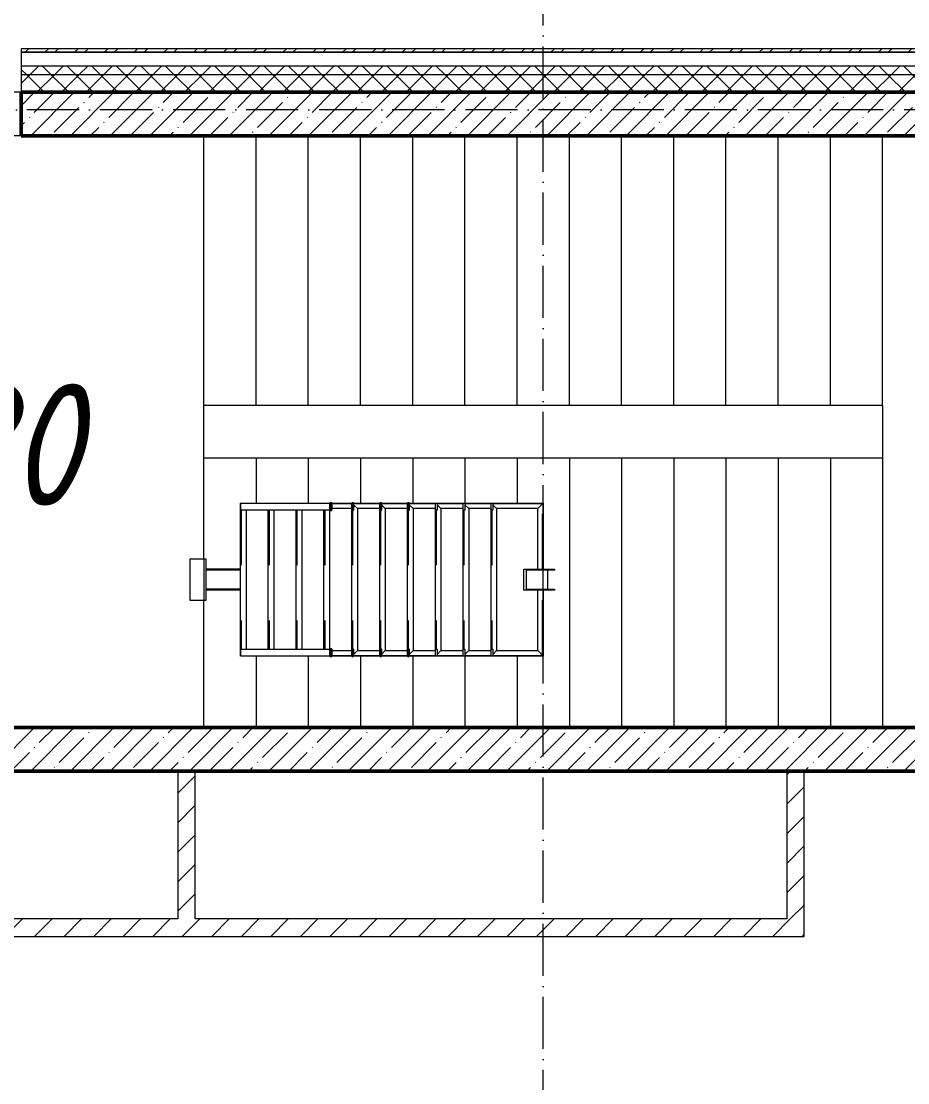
# Model space of a CAD drawing. Header units: millimetres. Extents: x -12989 to 629078, y -109036 to 555275.
# Drawn here: x 378271 to 383366, y -6874 to -774 of the extents above; entities that cross this region are included whole.
import ezdxf

# ---------------------------------------------------------------- set-up
doc = ezdxf.new("R2010")
doc.units = ezdxf.units.MM
doc.linetypes.add('50_200_ШТРИХ_1Т_ш5_п1_п1_', pattern=[700, 500, -100, 0, -100])
doc.linetypes.add('Штрих', pattern=[635, 317.5, -317.5])
for name, color, linetype, lineweight in [('4 -стяжа', 7, 'Continuous', 30), ('A-FLOR-____-OTLN', 7, 'Continuous', 9), ('A-GENM-____-HDLN', 7, 'Штрих', 9), ('A-GENM-____-MCUT', 7, 'Continuous', 25), ('A-GENM-____-OTLN', 7, 'Continuous', 9), ('A-WALL-____-MCUT', 7, 'Continuous', 13), ('A-WALL-____-MCUT-1', 7, 'Continuous', 9), ('A-WALL-____-MCUT-2', 7, 'Continuous', 50), ('A-WALL-____-OTLN', 7, 'Continuous', 9), ('A-WALL-____-PATT-1', 7, 'Continuous', 9), ('A-WALL-FNSH-MCUT-1', 7, 'Continuous', 9), ('S-GRID-____-OTLN-1', 7, '50_200_ШТРИХ_1Т_ш5_п1_п1_', 9), ('S-STRS-____-OTLN-1', 7, 'Continuous', 9), ('Марки помещений', 7, 'Continuous', 9)]:
    doc.layers.add(name, color=color, linetype=linetype, lineweight=lineweight)
doc.layers.get('4 -стяжа').off()
doc.styles.add('ISOCPEUR_I_2', font='isocpeui.ttf', dxfattribs={"width": 0.85, "height": 2.3})
pattern_1 = [(45, (283770.71, -86863.46), (-70.71068, 70.71068), []), (135, (283770.71, -86863.46), (-70.71068, -70.71068), [])]
pattern_2 = [(45, (283770.71, -86863.46), (-84.85281, 84.85281), [])]
pattern_3 = [(45, (283770.7, -86863.46), (-114.04925, 114.04925), []), (45, (283884.76, -86863.46), (-114.04925, 114.04925), [201.612, -40.322, 3.353, -36.97])]

# ---------------------------------------------------------------- blocks, each defined once
blk = doc.blocks.new('ОМ_Труба_ГОСТ 8639-82 - ОМ_Труба_ГОСТ 8639-82-26350154-АР1_План отверстий 3 этажа в осях 1-64_Ю-ЯЯ')
at = {"layer": 'A-GENM-____-OTLN'}
for p, q in [((9439.1, 57971), (9439.1, 58091)), ((9439.1, 58091), (9614.1, 58091)), ((9614.1, 58085), (9451.2, 58085)), ((9451.2, 58085), (9451.2, 57977)), ((9574, 58085), (9574, 57977)), ((9614.1, 58091), (9614.1, 58085)), ((9614.1, 57971), (9439.1, 57971)), ((9451.2, 57977), (9614.1, 57977)), ((9614.1, 57977), (9614.1, 57971))]:
    blk.add_line(p, q, dxfattribs=at)
blk = doc.blocks.new('ОМ_Уголок_ГОСТ 8509-93 - ОМ_Уголок_ГОСТ 8509-93-26349651-АР1_План отверстий 3 этажа в осях 1-64_Ю-ЯЯ')
at = {"layer": 'A-GENM-____-HDLN'}
for p, q in [((4, -4), (380, -4)), ((500, -4), (876, -4))]:
    blk.add_line(p, q, dxfattribs=at)
at = {"layer": 'A-GENM-____-OTLN'}
for p, q in [((380, 0), (0, 0)), ((32, -32), (0, 0)), ((32, -32), (380, -32)), ((880, 0), (500, 0)), ((500, -32), (848, -32)), ((880, 0), (848, -32))]:
    blk.add_line(p, q, dxfattribs=at)
blk = doc.blocks.new('ОМ_Уголок_ГОСТ 8509-93 - ОМ_Уголок_ГОСТ 8509-93-V149-АР1_План отверстий 3 этажа в осях 1-64_Ю-ЯЯ')
at = {"layer": 'A-GENM-____-HDLN'}
blk.add_line((40, -4), (840, -4), dxfattribs=at)
at = {"layer": 'A-GENM-____-OTLN'}
for p, q in [((32, -32), (10, -10)), ((32, -32), (848, -32)), ((840, 0), (40, 0)), ((870, -10), (848, -32))]:
    blk.add_line(p, q, dxfattribs=at)
blk = doc.blocks.new('ОМ_Уголок_ГОСТ 8509-93 - ОМ_Уголок_ГОСТ 8509-93-19082047-АР1_План отверстий 3 этажа в осях 1-64_Ю-ЯЯ')
at = {"layer": 'A-GENM-____-HDLN'}
blk.add_line((10, -4), (296, -4), dxfattribs=at)
at = {"layer": 'A-GENM-____-OTLN'}
for p, q in [((300, 0), (10, 0)), ((32, -32), (10, -10)), ((32, -32), (268, -32)), ((300, 0), (268, -32))]:
    blk.add_line(p, q, dxfattribs=at)
blk = doc.blocks.new('ОМ_Уголок_ГОСТ 8509-93 - ОМ_Уголок_ГОСТ 8509-93-V150-АР1_План отверстий 3 этажа в осях 1-64_Ю-ЯЯ')
at = {"layer": 'A-GENM-____-HDLN'}
blk.add_line((4, -4), (290, -4), dxfattribs=at)
at = {"layer": 'A-GENM-____-OTLN'}
for p, q in [((290, 0), (0, 0)), ((32, -32), (0, 0)), ((32, -32), (268, -32)), ((290, -10), (268, -32))]:
    blk.add_line(p, q, dxfattribs=at)
blk = doc.blocks.new('ОМ_Уголок_ГОСТ 8509-93 - ОМ_Уголок_ГОСТ 8509-93-V151-АР1_План отверстий 3 этажа в осях 1-64_Ю-ЯЯ')
at = {"layer": 'A-GENM-____-HDLN'}
blk.add_line((10, -4), (160, -4), dxfattribs=at)
at = {"layer": 'A-GENM-____-OTLN'}
for p, q in [((160, 0), (10, 0)), ((32, -32), (10, -10)), ((32, -32), (160, -32))]:
    blk.add_line(p, q, dxfattribs=at)
blk = doc.blocks.new('ОМ_Уголок_ГОСТ 8509-93 - ОМ_Уголок_ГОСТ 8509-93-V152-АР1_План отверстий 3 этажа в осях 1-64_Ю-ЯЯ')
at = {"layer": 'A-GENM-____-HDLN'}
blk.add_line((140, -4), (290, -4), dxfattribs=at)
at = {"layer": 'A-GENM-____-OTLN'}
for p, q in [((290, 0), (140, 0)), ((140, -32), (268, -32)), ((290, -10), (268, -32))]:
    blk.add_line(p, q, dxfattribs=at)
blk = doc.blocks.new('ОМ_Уголок_ГОСТ 8509-93 - ОМ_Уголок_ГОСТ 8509-93-V153-АР1_План отверстий 3 этажа в осях 1-64_Ю-ЯЯ')
at = {"layer": 'A-GENM-____-HDLN'}
blk.add_line((40, -4), (840, -4), dxfattribs=at)
at = {"layer": 'A-GENM-____-OTLN'}
for p, q in [((840, 0), (40, 0)), ((40, -32), (840, -32))]:
    blk.add_line(p, q, dxfattribs=at)
blk = doc.blocks.new('ОМ_Уголок_ГОСТ 8509-93 - ОМ_Уголок_ГОСТ 8509-93-V154-АР1_План отверстий 3 этажа в осях 1-64_Ю-ЯЯ')
at = {"layer": 'A-GENM-____-HDLN'}
blk.add_line((44.3, -4), (160, -4), dxfattribs=at)
at = {"layer": 'A-GENM-____-OTLN'}
for p, q in [((160, 0), (44.3, 0)), ((44.3, -32), (160, -32))]:
    blk.add_line(p, q, dxfattribs=at)
blk = doc.blocks.new('ОМ_Уголок_ГОСТ 8509-93 - ОМ_Уголок_ГОСТ 8509-93-V155-АР1_План отверстий 3 этажа в осях 1-64_Ю-ЯЯ')
at = {"layer": 'A-GENM-____-HDLN'}
blk.add_line((140, -4), (255.7, -4), dxfattribs=at)
at = {"layer": 'A-GENM-____-OTLN'}
for p, q in [((255.7, 0), (140, 0)), ((140, -32), (255.7, -32))]:
    blk.add_line(p, q, dxfattribs=at)
blk = doc.blocks.new('ОМ_Уголок_ГОСТ 8509-93 - ОМ_Уголок_ГОСТ 8509-93-V156-АР1_План отверстий 3 этажа в осях 1-64_Ю-ЯЯ')
at = {"layer": 'A-GENM-____-HDLN'}
blk.add_line((40, -4), (840, -4), dxfattribs=at)
at = {"layer": 'A-GENM-____-OTLN'}
for p, q in [((880, 0), (0, 0)), ((1.3, -1.3), (0, 0)), ((40, -32), (840, -32)), ((880, 0), (878.7, -1.3))]:
    blk.add_line(p, q, dxfattribs=at)
blk = doc.blocks.new('ОМ_Труба_ГОСТ 8639-82 - ОМ_Труба_ГОСТ 8639-82-26527904-АР1_План отверстий 3 этажа в осях 1-64_Ю-ЯЯ')
at = {"layer": 'A-GENM-____-HDLN'}
for p, q in [((7810, 58085), (7611.5, 58085)), ((7810, 57977), (7611.5, 57977))]:
    blk.add_line(p, q, dxfattribs=at)
at = {"layer": 'A-GENM-____-OTLN'}
for p, q in [((7810, 58091), (7611.5, 58091)), ((7810, 57971), (7611.5, 57971))]:
    blk.add_line(p, q, dxfattribs=at)
blk = doc.blocks.new('ОМ_Уголок_ГОСТ 8510-86 - ОМ_Уголок_ГОСТ 8510-86-19082066-АР1_План отверстий 3 этажа в осях 1-64_Ю-ЯЯ')
at = {"layer": 'A-GENM-____-OTLN'}
for p, q in [((0, 0), (0, -90)), ((240, 0), (0, 0)), ((0, -10), (240, -10)), ((240, -90), (240, 0)), ((0, -90), (240, -90))]:
    blk.add_line(p, q, dxfattribs=at)
blk = doc.blocks.new('ОМ_Полоса_Трапеция прямоугольная_Прокат_ГОСТ 103-2006 - ОМ_Полоса_Трапеция прямоугольная_Прокат_ГОСТ 103-2006-19082130-АР1_План отверстий 3 этажа в осях 1-64_Ю-ЯЯ')
at = {"layer": 'A-GENM-____-OTLN'}
for p, q in [((9250, 58471), (9260, 58471)), ((9250, 58431), (9250, 58471)), ((9260, 58471), (9260, 58431)), ((9260, 58431), (9250, 58431))]:
    blk.add_line(p, q, dxfattribs=at)
blk = doc.blocks.new('ОМ_Полоса_Трапеция прямоугольная_Прокат_ГОСТ 103-2006 - ОМ_Полоса_Трапеция прямоугольная_Прокат_ГОСТ 103-2006-V157-АР1_План отверстий 3 этажа в осях 1-64_Ю-ЯЯ')
at = {"layer": 'A-GENM-____-MCUT'}
for p, q in [((8780, 58471), (8770, 58471)), ((8770, 58471), (8770, 58431)), ((8780, 58431), (8780, 58471)), ((8770, 58431), (8780, 58431))]:
    blk.add_line(p, q, dxfattribs=at)
blk = doc.blocks.new('ОМ_Полоса_Трапеция прямоугольная_Прокат_ГОСТ 103-2006 - ОМ_Полоса_Трапеция прямоугольная_Прокат_ГОСТ 103-2006-V158-АР1_План отверстий 3 этажа в осях 1-64_Ю-ЯЯ')
at = {"layer": 'A-GENM-____-MCUT'}
for p, q in [((8620, 58471), (8610, 58471)), ((8610, 58471), (8610, 58431)), ((8620, 58431), (8620, 58471)), ((8610, 58431), (8620, 58431))]:
    blk.add_line(p, q, dxfattribs=at)
blk = doc.blocks.new('ОМ_Полоса_Трапеция прямоугольная_Прокат_ГОСТ 103-2006 - ОМ_Полоса_Трапеция прямоугольная_Прокат_ГОСТ 103-2006-V159-АР1_План отверстий 3 этажа в осях 1-64_Ю-ЯЯ')
at = {"layer": 'A-GENM-____-MCUT'}
for p, q in [((8460, 58471), (8450, 58471)), ((8450, 58471), (8450, 58431)), ((8460, 58431), (8460, 58471)), ((8450, 58431), (8460, 58431))]:
    blk.add_line(p, q, dxfattribs=at)
blk = doc.blocks.new('ОМ_Полоса_Прокат_ГОСТ 103-2006 - ОМ_Полоса_Прокат_ГОСТ 103-2006-20723456-АР1_План отверстий 3 этажа в осях 1-64_Ю-ЯЯ')
at = {"layer": 'A-GENM-____-MCUT'}
for p, q in [((8334.3, 58471), (8322.8, 58471)), ((8322.8, 58471), (8322.8, 58431)), ((8334.3, 58431), (8334.3, 58471)), ((8322.8, 58431), (8334.3, 58431))]:
    blk.add_line(p, q, dxfattribs=at)
at = {"layer": 'A-GENM-____-OTLN'}
for p, q in [((7811.3, 58431), (7811.3, 58471)), ((7811.3, 58471), (8322.8, 58471)), ((8322.8, 58431), (7811.3, 58431))]:
    blk.add_line(p, q, dxfattribs=at)
blk = doc.blocks.new('ОМ_Полоса_Трапеция прямоугольная_Прокат_ГОСТ 103-2006 - ОМ_Полоса_Трапеция прямоугольная_Прокат_ГОСТ 103-2006-19082170-АР1_План отверстий 3 этажа в осях 1-64_Ю-ЯЯ')
at = {"layer": 'A-GENM-____-OTLN'}
for p, q in [((9250, 57631), (9260, 57631)), ((9250, 57591), (9250, 57631)), ((9260, 57591), (9250, 57591)), ((9260, 57631), (9260, 57591))]:
    blk.add_line(p, q, dxfattribs=at)
blk = doc.blocks.new('ОМ_Полоса_Трапеция прямоугольная_Прокат_ГОСТ 103-2006 - ОМ_Полоса_Трапеция прямоугольная_Прокат_ГОСТ 103-2006-V160-АР1_План отверстий 3 этажа в осях 1-64_Ю-ЯЯ')
at = {"layer": 'A-GENM-____-MCUT'}
for p, q in [((8780, 57631), (8770, 57631)), ((8770, 57631), (8770, 57591)), ((8770, 57591), (8780, 57591)), ((8780, 57591), (8780, 57631))]:
    blk.add_line(p, q, dxfattribs=at)
blk = doc.blocks.new('ОМ_Полоса_Трапеция прямоугольная_Прокат_ГОСТ 103-2006 - ОМ_Полоса_Трапеция прямоугольная_Прокат_ГОСТ 103-2006-V161-АР1_План отверстий 3 этажа в осях 1-64_Ю-ЯЯ')
at = {"layer": 'A-GENM-____-MCUT'}
for p, q in [((8620, 57631), (8610, 57631)), ((8610, 57631), (8610, 57591)), ((8610, 57591), (8620, 57591)), ((8620, 57591), (8620, 57631))]:
    blk.add_line(p, q, dxfattribs=at)
blk = doc.blocks.new('ОМ_Полоса_Трапеция прямоугольная_Прокат_ГОСТ 103-2006 - ОМ_Полоса_Трапеция прямоугольная_Прокат_ГОСТ 103-2006-V162-АР1_План отверстий 3 этажа в осях 1-64_Ю-ЯЯ')
at = {"layer": 'A-GENM-____-MCUT'}
for p, q in [((8460, 57631), (8450, 57631)), ((8450, 57631), (8450, 57591)), ((8450, 57591), (8460, 57591)), ((8460, 57591), (8460, 57631))]:
    blk.add_line(p, q, dxfattribs=at)
blk = doc.blocks.new('ОМ_Полоса_Прокат_ГОСТ 103-2006 - ОМ_Полоса_Прокат_ГОСТ 103-2006-20723498-АР1_План отверстий 3 этажа в осях 1-64_Ю-ЯЯ')
at = {"layer": 'A-GENM-____-MCUT'}
for p, q in [((8334.3, 57631), (8322.8, 57631)), ((8322.8, 57631), (8322.8, 57591)), ((8322.8, 57591), (8334.3, 57591)), ((8334.3, 57591), (8334.3, 57631))]:
    blk.add_line(p, q, dxfattribs=at)
at = {"layer": 'A-GENM-____-OTLN'}
for p, q in [((7811.3, 57591), (7811.3, 57631)), ((7811.3, 57631), (8322.8, 57631)), ((8322.8, 57591), (7811.3, 57591))]:
    blk.add_line(p, q, dxfattribs=at)
blk = doc.blocks.new('3эт')
at = {"layer": 'S-GRID-____-OTLN-1', "color": 251, "ltscale": 0.6, "true_color": 0x636466}
for p, q in [((381270.7, -37346.8), (381270.7, 4029.4)), ((387845.1, -1282.4), (279101.9, -1282.4)), ((279101.9, -4832.4), (387845.1, -4832.4))]:
    blk.add_line(p, q, dxfattribs=at)

msp = doc.modelspace()

# ---------------------------------------------------------------- hatches: boundary and pattern name
at = {"layer": 'A-WALL-____-PATT-1'}
h = msp.add_hatch(dxfattribs=at)
h.set_pattern_fill('FP_6', color=256, style=0, pattern_type=2)
h.set_pattern_definition([(45, (283770.71, -86863.46), (-85.53659, 85.53659), []), (45, (283827.73, -86863.46), (-85.53659, 85.53659), [])])
h.paths.add_polyline_path([(385250.7074, -952.4142), (385270.7074, -952.4142), (385270.7074, -932.4142), (378270.7074, -932.4142), (378270.7074, -952.4142), (382734.6816, -952.4142)], flags=0)
h.paths.add_polyline_path([(377270.7074, -952.4142), (377270.7074, -932.4142), (375520.7074, -932.4142), (375520.7074, -952.4142), (375664.8244, -952.4142)], flags=0)
h = msp.add_hatch(dxfattribs=at)
h.set_pattern_fill('FP_4', color=256, style=0, pattern_type=2)
h.set_pattern_definition(pattern_1)
h.paths.add_polyline_path([(385250.7074, -1082.4142), (385250.7074, -1032.4142), (378270.7074, -1032.4142), (378270.7074, -1082.4142), (382734.6816, -1082.4142)], flags=0)
h.paths.add_polyline_path([(377270.7074, -1082.4142), (377270.7074, -1032.4142), (375520.7074, -1032.4142), (375520.7074, -1082.4142), (375664.8244, -1082.4142)], flags=0)
h.paths.add_polyline_path([(369595.7074, -1082.4142), (370720.7074, -1082.4142), (370720.7074, -1032.4142), (369595.7074, -1032.4142)], flags=0)
h.paths.add_polyline_path([(367795.7074, -1082.4142), (367795.7074, -1032.4142), (366670.7074, -1032.4142), (366670.7074, -1082.4142), (367711.2352, -1082.4142)], flags=0)
h.paths.add_polyline_path([(364176.3066, -1082.4142), (364870.7074, -1082.4142), (364870.7074, -1032.4142), (363820.7074, -1032.4142), (363820.7074, -1082.4142)], flags=0)
h.paths.add_polyline_path([(360820.7074, -1082.4142), (362020.7074, -1082.4142), (362020.7074, -1032.4142), (360820.7074, -1032.4142)], flags=0)
h.paths.add_polyline_path([(359020.7074, -1082.4142), (359020.7074, -1032.4142), (355470.7074, -1032.4142), (355470.7074, -1082.4142), (357990.1816, -1082.4142)], flags=0)
h.paths.add_polyline_path([(353670.7074, -1082.4142), (353670.7074, -1032.4142), (352470.7074, -1032.4142), (352470.7074, -1082.4142)], flags=0)
h.paths.add_polyline_path([(347670.7074, -1082.4142), (347670.7074, -1032.4142), (346420.7074, -1032.4142), (346420.7074, -1082.4142), (347385.3958, -1082.4142)], flags=0)
h.paths.add_polyline_path([(349470.7074, -1082.4142), (350670.7074, -1082.4142), (350670.7074, -1032.4142), (349470.7074, -1032.4142)], flags=0)
h.paths.add_polyline_path([(341620.7074, -1082.4142), (341620.7074, -1032.4142), (340420.7074, -1032.4142), (340420.7074, -1082.4142)], flags=0)
h.paths.add_polyline_path([(344620.7074, -1082.4142), (344620.7074, -1032.4142), (343420.7074, -1032.4142), (343420.7074, -1082.4142), (343850.4673, -1082.4142)], flags=0)
h.paths.add_polyline_path([(338620.7074, -1082.4142), (338620.7074, -1032.4142), (337420.7074, -1032.4142), (337420.7074, -1082.4142)], flags=0)
h.paths.add_polyline_path([(335620.7074, -1082.4142), (335620.7074, -1032.4142), (333820.7074, -1032.4142), (333820.7074, -1082.4142)], flags=0)
h = msp.add_hatch(dxfattribs=at)
h.set_pattern_fill('FP_4', color=256, style=0, pattern_type=2)
h.set_pattern_definition(pattern_1)
h.paths.add_polyline_path([(385170.7074, -1182.4142), (385250.7074, -1182.4142), (385250.7074, -1082.4142), (378270.7074, -1082.4142), (378270.7074, -1182.4142), (385120.7074, -1182.4142)], flags=0)
h.paths.add_polyline_path([(377270.7074, -1182.4142), (377270.7074, -1082.4142), (375520.7074, -1082.4142), (375520.7074, -1176.4142), (375595.7074, -1176.4142), (375595.7074, -1182.4142), (376770.7074, -1182.4142)], flags=0)
h.paths.add_polyline_path([(367720.7074, -1182.4142), (367720.7074, -1176.4142), (367795.7074, -1176.4142), (367795.7074, -1082.4142), (366670.7074, -1082.4142), (366670.7074, -1182.4142), (367711.2352, -1182.4142)], flags=0)
h.paths.add_polyline_path([(370362.4316, -1182.4142), (370645.7074, -1182.4142), (370645.7074, -1176.4142), (370720.7074, -1176.4142), (370720.7074, -1082.4142), (369595.7074, -1082.4142), (369595.7074, -1176.4142), (369670.7074, -1176.4142), (369670.7074, -1182.4142)], flags=0)
h.paths.add_polyline_path([(364795.7074, -1182.4142), (364795.7074, -1176.4142), (364870.7074, -1176.4142), (364870.7074, -1082.4142), (363820.7074, -1082.4142), (363820.7074, -1176.4142), (363895.7074, -1176.4142), (363895.7074, -1182.4142), (364176.3066, -1182.4142)], flags=0)
h.paths.add_polyline_path([(361945.7074, -1182.4142), (361945.7074, -1176.4142), (362020.7074, -1176.4142), (362020.7074, -1082.4142), (360820.7074, -1082.4142), (360820.7074, -1176.4142), (360895.7074, -1176.4142), (360895.7074, -1182.4142), (361770.7074, -1182.4142)], flags=0)
h.paths.add_polyline_path([(359020.7074, -1182.4142), (359020.7074, -1082.4142), (355470.7074, -1082.4142), (355470.7074, -1176.4142), (355545.7074, -1176.4142), (355545.7074, -1182.4142), (358520.7074, -1182.4142)], flags=0)
h.paths.add_polyline_path([(352970.7074, -1182.4142), (353595.7074, -1182.4142), (353595.7074, -1176.4142), (353670.7074, -1176.4142), (353670.7074, -1082.4142), (352470.7074, -1082.4142), (352470.7074, -1182.4142)], flags=0)
h.paths.add_polyline_path([(347020.7074, -1182.4142), (347595.7074, -1182.4142), (347595.7074, -1176.4142), (347670.7074, -1176.4142), (347670.7074, -1082.4142), (346420.7074, -1082.4142), (346420.7074, -1176.4142), (346495.7074, -1176.4142), (346495.7074, -1182.4142), (346520.7074, -1182.4142)], flags=0)
h.paths.add_polyline_path([(349545.7074, -1182.4142), (350595.7074, -1182.4142), (350595.7074, -1176.4142), (350670.7074, -1176.4142), (350670.7074, -1082.4142), (349470.7074, -1082.4142), (349470.7074, -1176.4142), (349545.7074, -1176.4142)], flags=0)
h.paths.add_polyline_path([(343850.4673, -1182.4142), (344545.7074, -1182.4142), (344545.7074, -1176.4142), (344620.7074, -1176.4142), (344620.7074, -1082.4142), (343420.7074, -1082.4142), (343420.7074, -1176.4142), (343495.7074, -1176.4142), (343495.7074, -1182.4142)], flags=0)
h.paths.add_polyline_path([(341545.7074, -1182.4142), (341545.7074, -1176.4142), (341620.7074, -1176.4142), (341620.7074, -1082.4142), (340420.7074, -1082.4142), (340420.7074, -1176.4142), (340495.7074, -1176.4142), (340495.7074, -1182.4142), (341020.7074, -1182.4142)], flags=0)
h.paths.add_polyline_path([(337495.7074, -1182.4142), (338545.7074, -1182.4142), (338545.7074, -1176.4142), (338620.7074, -1176.4142), (338620.7074, -1082.4142), (337420.7074, -1082.4142), (337420.7074, -1176.4142), (337495.7074, -1176.4142)], flags=0)
h.paths.add_polyline_path([(335545.7074, -1182.4142), (335545.7074, -1176.4142), (335620.7074, -1176.4142), (335620.7074, -1082.4142), (333820.7074, -1082.4142), (333820.7074, -1182.4142), (334770.7074, -1182.4142)], flags=0)
h = msp.add_hatch(dxfattribs=at)
h.set_pattern_fill('FP_12', color=256, style=0, pattern_type=2)
h.set_pattern_definition(pattern_3)
h.paths.add_polyline_path([(385020.7074, -1432.4142), (385020.7074, -1182.4142), (378270.7074, -1182.4142), (378270.7074, -1432.4142), (382734.6816, -1432.4142)], flags=0)
h = msp.add_hatch(dxfattribs=at)
h.set_pattern_fill('FP_12', color=256, style=0, pattern_type=2)
h.set_pattern_definition(pattern_3)
h.paths.add_polyline_path([(384520.7074, -5082.4142), (384520.7074, -4832.4142), (377520.7074, -4832.4142), (377520.7074, -5082.4142), (382734.6816, -5082.4142)], flags=0)
h = msp.add_hatch(dxfattribs=at)
h.set_pattern_fill('FP_7', color=256, style=0, pattern_type=2)
h.set_pattern_definition(pattern_2)
h.paths.add_polyline_path([(379270.7074, -5932.4142), (379270.7074, -5082.4142), (379170.7074, -5082.4142), (379170.7074, -5932.4142), (379199.753, -5932.4142)], flags=0)
h = msp.add_hatch(dxfattribs=at)
h.set_pattern_fill('FP_7', color=256, style=0, pattern_type=2)
h.set_pattern_definition(pattern_2)
h.paths.add_polyline_path([(382670.7074, -5932.4142), (382770.7074, -5932.4142), (382770.7074, -5082.4142), (382670.7074, -5082.4142)], flags=0)
h = msp.add_hatch(dxfattribs=at)
h.set_pattern_fill('FP_7', color=256, style=0, pattern_type=2)
h.set_pattern_definition(pattern_2)
h.paths.add_polyline_path([(382770.7074, -6032.4142), (382770.7074, -5932.4142), (377720.7074, -5932.4142), (377720.7074, -6032.4142), (382734.6816, -6032.4142)], flags=0)

# ---------------------------------------------------------------- linework, layer by layer
at = {"layer": 'A-FLOR-____-OTLN'}
for p, q in [((379320.7074, -3862.4142), (379320.7074, -1432.4142)), ((379320.7074, -4832.4142), (379320.7074, -4102.4142))]:
    msp.add_line(p, q, dxfattribs=at)
at = {"layer": 'A-WALL-____-MCUT'}
for p, q in [((385250.7074, -952.4142), (378270.7074, -952.4142)), ((378270.7074, -952.4142), (378270.7074, -1182.4142))]:
    msp.add_line(p, q, dxfattribs=at)
at = {"layer": 'A-WALL-____-MCUT-1'}
for p, q in [((385250.7074, -1032.4142), (378270.7074, -1032.4142)), ((385250.7074, -1082.4142), (378270.7074, -1082.4142))]:
    msp.add_line(p, q, dxfattribs=at)
at = {"layer": 'A-WALL-____-MCUT-2'}
for p, q in [((378270.7074, -1182.4142), (385020.7074, -1182.4142)), ((378270.7074, -1182.4142), (378270.7074, -1432.4142)), ((385020.7074, -1432.4142), (378270.7074, -1432.4142)), ((384520.7074, -4832.4142), (377520.7074, -4832.4142)), ((377520.7074, -5082.4142), (384520.7074, -5082.4142))]:
    msp.add_line(p, q, dxfattribs=at)
at = {"layer": 'A-WALL-____-OTLN'}
for p, q in [((378270.7074, -1182.4142), (377270.7074, -1182.4142)), ((378270.7074, -1432.4142), (377270.7074, -1432.4142))]:
    msp.add_line(p, q, dxfattribs=at)
at = {"layer": 'A-WALL-FNSH-MCUT-1'}
for p, q in [((385270.7074, -932.4142), (378270.7074, -932.4142)), ((378270.7074, -932.4142), (378270.7074, -952.4142)), ((378270.7074, -952.4142), (385250.7074, -952.4142)), ((379170.7074, -5082.4142), (379170.7074, -5932.4142)), ((379270.7074, -5932.4142), (379270.7074, -5082.4142)), ((382670.7074, -5082.4142), (382670.7074, -5932.4142)), ((382770.7074, -5082.4142), (382670.7074, -5082.4142)), ((382770.7074, -6032.4142), (382770.7074, -5082.4142)), ((379170.7074, -5932.4142), (377120.7074, -5932.4142)), ((382670.7074, -5932.4142), (379270.7074, -5932.4142)), ((376220.7074, -6032.4142), (382770.7074, -6032.4142))]:
    msp.add_line(p, q, dxfattribs=at)
at = {"layer": 'S-STRS-____-OTLN-1'}
for p, q in [((379320.7074, -2982.4142), (379320.7074, -1432.4142)), ((379620.7074, -2982.4142), (379620.7074, -1432.4142)), ((379620.7074, -2982.4142), (379620.7074, -1432.4142)), ((379920.7074, -2982.4142), (379920.7074, -1432.4142)), ((379920.7074, -2982.4142), (379920.7074, -1432.4142)), ((380220.7074, -2982.4142), (380220.7074, -1432.4142)), ((380220.7074, -2982.4142), (380220.7074, -1432.4142)), ((380520.7074, -2982.4142), (380520.7074, -1432.4142)), ((380520.7074, -2982.4142), (380520.7074, -1432.4142)), ((380820.7074, -2982.4142), (380820.7074, -1432.4142)), ((380820.7074, -2982.4142), (380820.7074, -1432.4142)), ((381120.7074, -2982.4142), (381120.7074, -1432.4142)), ((381120.7074, -2982.4142), (381120.7074, -1432.4142)), ((381420.7074, -2982.4142), (381420.7074, -1432.4142)), ((381420.7074, -2982.4142), (381420.7074, -1432.4142)), ((381720.7074, -2982.4142), (381720.7074, -1432.4142)), ((381720.7074, -2982.4142), (381720.7074, -1432.4142)), ((382020.7074, -2982.4142), (382020.7074, -1432.4142)), ((382020.7074, -2982.4142), (382020.7074, -1432.4142)), ((382320.7074, -2982.4142), (382320.7074, -1432.4142)), ((382320.7074, -2982.4142), (382320.7074, -1432.4142)), ((382620.7074, -2982.4142), (382620.7074, -1432.4142)), ((382620.7074, -2982.4142), (382620.7074, -1432.4142)), ((382920.7074, -2982.4142), (382920.7074, -1432.4142)), ((382920.7074, -2982.4142), (382920.7074, -1432.4142)), ((383220.7074, -2982.4142), (383220.7074, -1432.4142)), ((383220.7074, -2982.4142), (383220.7074, -1432.4142)), ((379620.7074, -2982.4142), (379320.7074, -2982.4142)), ((379920.7074, -2982.4142), (379620.7074, -2982.4142)), ((380220.7074, -2982.4142), (379920.7074, -2982.4142)), ((380520.7074, -2982.4142), (380220.7074, -2982.4142)), ((380820.7074, -2982.4142), (380520.7074, -2982.4142)), ((381120.7074, -2982.4142), (380820.7074, -2982.4142)), ((381420.7074, -2982.4142), (381120.7074, -2982.4142)), ((381720.7074, -2982.4142), (381420.7074, -2982.4142)), ((382020.7074, -2982.4142), (381720.7074, -2982.4142)), ((382320.7074, -2982.4142), (382020.7074, -2982.4142)), ((382620.7074, -2982.4142), (382320.7074, -2982.4142)), ((382920.7074, -2982.4142), (382620.7074, -2982.4142)), ((383220.7074, -2982.4142), (382920.7074, -2982.4142)), ((383220.7074, -2982.4142), (383220.7074, -3282.4142)), ((379320.7074, -3282.4142), (379620.7074, -3282.4142)), ((379620.7074, -3282.4142), (379920.7074, -3282.4142)), ((379620.7074, -3282.4142), (379620.7074, -3542.4142)), ((379620.7074, -3282.4142), (379620.7074, -3542.4142)), ((379920.7074, -3282.4142), (380220.7074, -3282.4142)), ((379920.7074, -3282.4142), (379920.7074, -3542.4142)), ((379920.7074, -3282.4142), (379920.7074, -3542.4142)), ((380220.7074, -3282.4142), (380520.7074, -3282.4142)), ((380220.7074, -3282.4142), (380220.7074, -3542.4142)), ((380220.7074, -3282.4142), (380220.7074, -3542.4142)), ((380520.7074, -3282.4142), (380820.7074, -3282.4142)), ((380520.7074, -3282.4142), (380520.7074, -3542.4142)), ((380520.7074, -3282.4142), (380520.7074, -3542.4142)), ((380820.7074, -3282.4142), (381120.7074, -3282.4142)), ((380820.7074, -3282.4142), (380820.7074, -3542.4142)), ((380820.7074, -3282.4142), (380820.7074, -3542.4142)), ((381120.7074, -3282.4142), (381420.7074, -3282.4142)), ((381120.7074, -3282.4142), (381120.7074, -3542.4142)), ((381120.7074, -3282.4142), (381120.7074, -3542.4142)), ((381420.7074, -3282.4142), (381720.7074, -3282.4142)), ((381420.7074, -3282.4142), (381420.7074, -4832.4142)), ((381420.7074, -3282.4142), (381420.7074, -4832.4142)), ((381720.7074, -3282.4142), (382020.7074, -3282.4142)), ((381720.7074, -3282.4142), (381720.7074, -4832.4142)), ((381720.7074, -3282.4142), (381720.7074, -4832.4142)), ((382020.7074, -3282.4142), (382320.7074, -3282.4142)), ((382020.7074, -3282.4142), (382020.7074, -4832.4142)), ((382020.7074, -3282.4142), (382020.7074, -4832.4142)), ((382320.7074, -3282.4142), (382620.7074, -3282.4142)), ((382320.7074, -3282.4142), (382320.7074, -4832.4142)), ((382320.7074, -3282.4142), (382320.7074, -4832.4142)), ((382620.7074, -3282.4142), (382920.7074, -3282.4142)), ((382620.7074, -3282.4142), (382620.7074, -4832.4142)), ((382620.7074, -3282.4142), (382620.7074, -4832.4142)), ((382920.7074, -3282.4142), (383220.7074, -3282.4142)), ((382920.7074, -3282.4142), (382920.7074, -4832.4142)), ((382920.7074, -3282.4142), (382920.7074, -4832.4142)), ((383220.7074, -3282.4142), (383220.7074, -4832.4142)), ((383220.7074, -3282.4142), (383220.7074, -4832.4142)), ((379620.7074, -4422.4142), (379620.7074, -4832.4142)), ((379620.7074, -4422.4142), (379620.7074, -4832.4142)), ((379920.7074, -4422.4142), (379920.7074, -4832.4142)), ((379920.7074, -4422.4142), (379920.7074, -4832.4142)), ((380220.7074, -4422.4142), (380220.7074, -4832.4142)), ((380220.7074, -4422.4142), (380220.7074, -4832.4142)), ((380520.7074, -4422.4142), (380520.7074, -4832.4142)), ((380520.7074, -4422.4142), (380520.7074, -4832.4142)), ((380820.7074, -4422.4142), (380820.7074, -4832.4142)), ((380820.7074, -4422.4142), (380820.7074, -4832.4142)), ((381120.7074, -4422.4142), (381120.7074, -4832.4142)), ((381120.7074, -4422.4142), (381120.7074, -4832.4142))]:
    msp.add_line(p, q, dxfattribs=at)

# ---------------------------------------------------------------- block references
at = {"layer": '4 -стяжа'}
msp.add_blockref('3эт', (0, 0), dxfattribs=at)
at = {"layer": 'A-GENM-____-OTLN', "extrusion": (0, 0, -1)}
for name, p, rotation in [('ОМ_Уголок_ГОСТ 8509-93 - ОМ_Уголок_ГОСТ 8509-93-V156-АР1_План отверстий 3 этажа в осях 1-64_Ю-ЯЯ', (-379530.7074, -3542.4142), 269.9999999999989), ('ОМ_Уголок_ГОСТ 8509-93 - ОМ_Уголок_ГОСТ 8509-93-V153-АР1_План отверстий 3 этажа в осях 1-64_Ю-ЯЯ', (-379690.7074, -3542.4142), 269.9999999999989), ('ОМ_Уголок_ГОСТ 8509-93 - ОМ_Уголок_ГОСТ 8509-93-V153-АР1_План отверстий 3 этажа в осях 1-64_Ю-ЯЯ', (-379850.7074, -3542.4142), 269.9999999999989), ('ОМ_Уголок_ГОСТ 8509-93 - ОМ_Уголок_ГОСТ 8509-93-V153-АР1_План отверстий 3 этажа в осях 1-64_Ю-ЯЯ', (-380010.7074, -3542.4142), 269.9999999999989), ('ОМ_Уголок_ГОСТ 8509-93 - ОМ_Уголок_ГОСТ 8509-93-V149-АР1_План отверстий 3 этажа в осях 1-64_Ю-ЯЯ', (-380170.7074, -3542.4142), 269.9999999999989), ('ОМ_Уголок_ГОСТ 8509-93 - ОМ_Уголок_ГОСТ 8509-93-V149-АР1_План отверстий 3 этажа в осях 1-64_Ю-ЯЯ', (-380330.7074, -3542.4142), 269.9999999999989), ('ОМ_Уголок_ГОСТ 8509-93 - ОМ_Уголок_ГОСТ 8509-93-V149-АР1_План отверстий 3 этажа в осях 1-64_Ю-ЯЯ', (-380490.7074, -3542.4142), 269.9999999999989), ('ОМ_Уголок_ГОСТ 8509-93 - ОМ_Уголок_ГОСТ 8509-93-V149-АР1_План отверстий 3 этажа в осях 1-64_Ю-ЯЯ', (-380650.7074, -3542.4142), 269.9999999999989), ('ОМ_Уголок_ГОСТ 8509-93 - ОМ_Уголок_ГОСТ 8509-93-V149-АР1_План отверстий 3 этажа в осях 1-64_Ю-ЯЯ', (-380810.7074, -3542.4142), 269.9999999999989), ('ОМ_Уголок_ГОСТ 8509-93 - ОМ_Уголок_ГОСТ 8509-93-V149-АР1_План отверстий 3 этажа в осях 1-64_Ю-ЯЯ', (-380970.7074, -3542.4142), 269.9999999999989), ('ОМ_Уголок_ГОСТ 8509-93 - ОМ_Уголок_ГОСТ 8509-93-26349651-АР1_План отверстий 3 этажа в осях 1-64_Ю-ЯЯ', (-381270.7074, -4422.4142), 89.99999999999908), ('ОМ_Уголок_ГОСТ 8510-86 - ОМ_Уголок_ГОСТ 8510-86-19082066-АР1_План отверстий 3 этажа в осях 1-64_Ю-ЯЯ', (-379332.1967, -4102.4142), 89.99999999999918), ('ОМ_Уголок_ГОСТ 8509-93 - ОМ_Уголок_ГОСТ 8509-93-V154-АР1_План отверстий 3 этажа в осях 1-64_Ю-ЯЯ', (-380010.7074, -4422.4142), 180), ('ОМ_Уголок_ГОСТ 8509-93 - ОМ_Уголок_ГОСТ 8509-93-V151-АР1_План отверстий 3 этажа в осях 1-64_Ю-ЯЯ', (-380170.7074, -4422.4142), 180), ('ОМ_Уголок_ГОСТ 8509-93 - ОМ_Уголок_ГОСТ 8509-93-V151-АР1_План отверстий 3 этажа в осях 1-64_Ю-ЯЯ', (-380330.7074, -4422.4142), 180), ('ОМ_Уголок_ГОСТ 8509-93 - ОМ_Уголок_ГОСТ 8509-93-V151-АР1_План отверстий 3 этажа в осях 1-64_Ю-ЯЯ', (-380490.7074, -4422.4142), 180), ('ОМ_Уголок_ГОСТ 8509-93 - ОМ_Уголок_ГОСТ 8509-93-V151-АР1_План отверстий 3 этажа в осях 1-64_Ю-ЯЯ', (-380650.7074, -4422.4142), 180), ('ОМ_Уголок_ГОСТ 8509-93 - ОМ_Уголок_ГОСТ 8509-93-V151-АР1_План отверстий 3 этажа в осях 1-64_Ю-ЯЯ', (-380810.7074, -4422.4142), 180), ('ОМ_Уголок_ГОСТ 8509-93 - ОМ_Уголок_ГОСТ 8509-93-19082047-АР1_План отверстий 3 этажа в осях 1-64_Ю-ЯЯ', (-380970.7074, -4422.4142), 180)]:
    msp.add_blockref(name, p, dxfattribs=dict(at, rotation=rotation))
at = {"layer": 'A-GENM-____-OTLN'}
for name, p in [('ОМ_Полоса_Прокат_ГОСТ 103-2006 - ОМ_Полоса_Прокат_ГОСТ 103-2006-20723456-АР1_План отверстий 3 этажа в осях 1-64_Ю-ЯЯ', (371720.7074, -62013.4561)), ('ОМ_Полоса_Трапеция прямоугольная_Прокат_ГОСТ 103-2006 - ОМ_Полоса_Трапеция прямоугольная_Прокат_ГОСТ 103-2006-V159-АР1_План отверстий 3 этажа в осях 1-64_Ю-ЯЯ', (371720.7074, -62013.4561)), ('ОМ_Полоса_Трапеция прямоугольная_Прокат_ГОСТ 103-2006 - ОМ_Полоса_Трапеция прямоугольная_Прокат_ГОСТ 103-2006-V158-АР1_План отверстий 3 этажа в осях 1-64_Ю-ЯЯ', (371720.7074, -62013.4561)), ('ОМ_Полоса_Трапеция прямоугольная_Прокат_ГОСТ 103-2006 - ОМ_Полоса_Трапеция прямоугольная_Прокат_ГОСТ 103-2006-V157-АР1_План отверстий 3 этажа в осях 1-64_Ю-ЯЯ', (371720.7074, -62013.4561)), ('ОМ_Полоса_Трапеция прямоугольная_Прокат_ГОСТ 103-2006 - ОМ_Полоса_Трапеция прямоугольная_Прокат_ГОСТ 103-2006-19082130-АР1_План отверстий 3 этажа в осях 1-64_Ю-ЯЯ', (371400.7074, -62013.4561)), ('ОМ_Полоса_Трапеция прямоугольная_Прокат_ГОСТ 103-2006 - ОМ_Полоса_Трапеция прямоугольная_Прокат_ГОСТ 103-2006-19082130-АР1_План отверстий 3 этажа в осях 1-64_Ю-ЯЯ', (371560.7074, -62013.4561)), ('ОМ_Полоса_Трапеция прямоугольная_Прокат_ГОСТ 103-2006 - ОМ_Полоса_Трапеция прямоугольная_Прокат_ГОСТ 103-2006-19082130-АР1_План отверстий 3 этажа в осях 1-64_Ю-ЯЯ', (371720.7074, -62013.4561)), ('ОМ_Труба_ГОСТ 8639-82 - ОМ_Труба_ГОСТ 8639-82-26527904-АР1_План отверстий 3 этажа в осях 1-64_Ю-ЯЯ', (371720.7074, -62013.4561)), ('ОМ_Труба_ГОСТ 8639-82 - ОМ_Труба_ГОСТ 8639-82-26350154-АР1_План отверстий 3 этажа в осях 1-64_Ю-ЯЯ', (371720.7074, -62013.4561)), ('ОМ_Полоса_Прокат_ГОСТ 103-2006 - ОМ_Полоса_Прокат_ГОСТ 103-2006-20723498-АР1_План отверстий 3 этажа в осях 1-64_Ю-ЯЯ', (371720.7074, -62013.4561)), ('ОМ_Полоса_Трапеция прямоугольная_Прокат_ГОСТ 103-2006 - ОМ_Полоса_Трапеция прямоугольная_Прокат_ГОСТ 103-2006-V162-АР1_План отверстий 3 этажа в осях 1-64_Ю-ЯЯ', (371720.7074, -62013.4561)), ('ОМ_Полоса_Трапеция прямоугольная_Прокат_ГОСТ 103-2006 - ОМ_Полоса_Трапеция прямоугольная_Прокат_ГОСТ 103-2006-V161-АР1_План отверстий 3 этажа в осях 1-64_Ю-ЯЯ', (371720.7074, -62013.4561)), ('ОМ_Полоса_Трапеция прямоугольная_Прокат_ГОСТ 103-2006 - ОМ_Полоса_Трапеция прямоугольная_Прокат_ГОСТ 103-2006-V160-АР1_План отверстий 3 этажа в осях 1-64_Ю-ЯЯ', (371720.7074, -62013.4561)), ('ОМ_Полоса_Трапеция прямоугольная_Прокат_ГОСТ 103-2006 - ОМ_Полоса_Трапеция прямоугольная_Прокат_ГОСТ 103-2006-19082170-АР1_План отверстий 3 этажа в осях 1-64_Ю-ЯЯ', (371400.7074, -62013.4561)), ('ОМ_Полоса_Трапеция прямоугольная_Прокат_ГОСТ 103-2006 - ОМ_Полоса_Трапеция прямоугольная_Прокат_ГОСТ 103-2006-19082170-АР1_План отверстий 3 этажа в осях 1-64_Ю-ЯЯ', (371560.7074, -62013.4561)), ('ОМ_Полоса_Трапеция прямоугольная_Прокат_ГОСТ 103-2006 - ОМ_Полоса_Трапеция прямоугольная_Прокат_ГОСТ 103-2006-19082170-АР1_План отверстий 3 этажа в осях 1-64_Ю-ЯЯ', (371720.7074, -62013.4561))]:
    msp.add_blockref(name, p, dxfattribs=at)
at = {"layer": 'A-GENM-____-OTLN', "extrusion": (0, 0, -1)}
for name, p in [('ОМ_Уголок_ГОСТ 8509-93 - ОМ_Уголок_ГОСТ 8509-93-V155-АР1_План отверстий 3 этажа в осях 1-64_Ю-ЯЯ', (-380310.7074, -3542.4142)), ('ОМ_Уголок_ГОСТ 8509-93 - ОМ_Уголок_ГОСТ 8509-93-V152-АР1_План отверстий 3 этажа в осях 1-64_Ю-ЯЯ', (-380470.7074, -3542.4142)), ('ОМ_Уголок_ГОСТ 8509-93 - ОМ_Уголок_ГОСТ 8509-93-V152-АР1_План отверстий 3 этажа в осях 1-64_Ю-ЯЯ', (-380630.7074, -3542.4142)), ('ОМ_Уголок_ГОСТ 8509-93 - ОМ_Уголок_ГОСТ 8509-93-V152-АР1_План отверстий 3 этажа в осях 1-64_Ю-ЯЯ', (-380790.7074, -3542.4142)), ('ОМ_Уголок_ГОСТ 8509-93 - ОМ_Уголок_ГОСТ 8509-93-V152-АР1_План отверстий 3 этажа в осях 1-64_Ю-ЯЯ', (-380950.7074, -3542.4142)), ('ОМ_Уголок_ГОСТ 8509-93 - ОМ_Уголок_ГОСТ 8509-93-V152-АР1_План отверстий 3 этажа в осях 1-64_Ю-ЯЯ', (-381110.7074, -3542.4142)), ('ОМ_Уголок_ГОСТ 8509-93 - ОМ_Уголок_ГОСТ 8509-93-V150-АР1_План отверстий 3 этажа в осях 1-64_Ю-ЯЯ', (-381270.7074, -3542.4142))]:
    msp.add_blockref(name, p, dxfattribs=at)

# ---------------------------------------------------------------- texts
at = {"layer": 'Марки помещений', "insert": (376793.8498, -2856.7089), "char_height": 700, "width": 785.65375, "attachment_point": 1, "style": 'ISOCPEUR_I_2'}
msp.add_mtext('3.020', dxfattribs=at)

doc.saveas('drawing.dxf')
